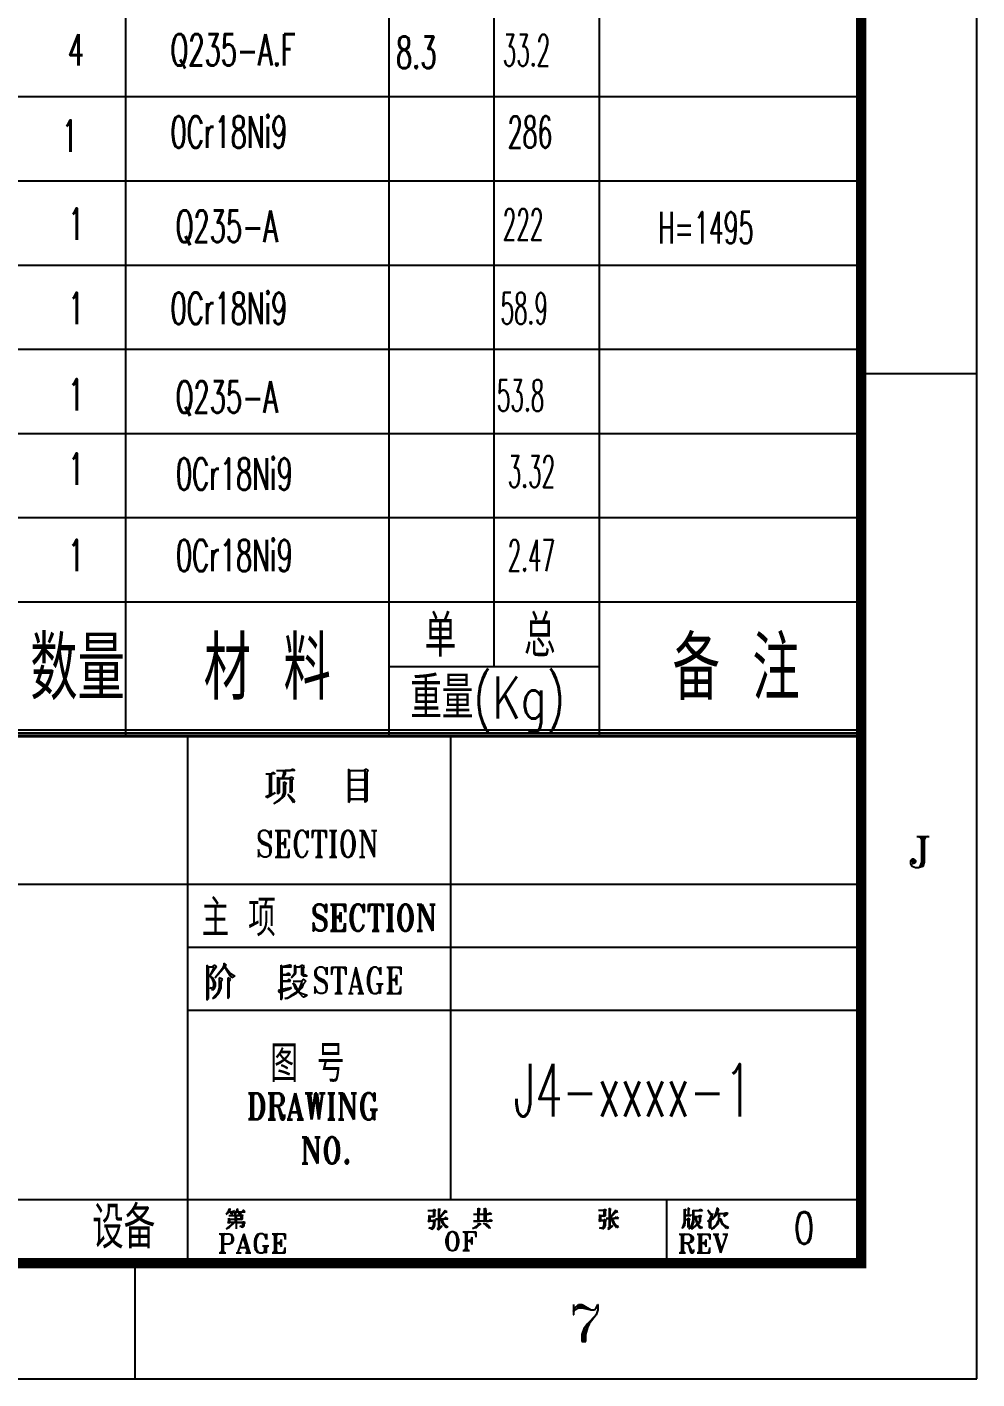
# Model space of a CAD drawing. Extents: x 0 to 594, y 0 to 841.
# Drawn here: x 503.7 to 594, y 0 to 128.5 of the extents above; entities that cross this region are included whole.
import ezdxf

# ---------------------------------------------------------------- set-up
doc = ezdxf.new("R2010")
doc.units = 0
doc.header["$LTSCALE"] = 3
doc.header["$MEASUREMENT"] = 0
doc.layers.get('0').update_dxf_attribs({"linetype": 'CONTINUOUS'})
for name, color, linetype in [('1', 21, 'CONTINUOUS'), ('2', 253, 'CONTINUOUS'), ('BORDER', 7, 'CONTINUOUS'), ('LAYER1', 2, 'CONTINUOUS')]:
    doc.layers.add(name, color=color, linetype=linetype)
doc.styles.add('HEAD', font='ROMANT.SHX', dxfattribs={"width": 0.8, "height": 3.5, "bigfont": 'hztxt.shx'})
doc.styles.add('HZTXT', font='romans', dxfattribs={"width": 0.75, "bigfont": 'HZTXT'})

msp = doc.modelspace()

# ---------------------------------------------------------------- linework, layer by layer
at = {"layer": '1', "color": 122}
for p, q in [((403.108, 121.855), (583.129, 121.855)), ((403.108, 113.855), (583.129, 113.855)), ((403.108, 105.855), (583.129, 105.855)), ((403.108, 97.855), (583.129, 97.855)), ((403.108, 89.855), (583.129, 89.855)), ((403.108, 81.855), (583.129, 81.855)), ((403.108, 73.855), (583.129, 73.855)), ((538.106, 67.702), (558.114, 67.702))]:
    msp.add_line(p, q, dxfattribs=at)
at = {"layer": '2', "color": 122}
for p, q in [((513.108, 61.177), (513.108, 409.855)), ((538.108, 409.855), (538.108, 61.016)), ((548.108, 67.702), (548.108, 409.855)), ((558.108, 409.855), (558.108, 61.016))]:
    msp.add_line(p, q, dxfattribs=at)
at = {"layer": 'BORDER', "color": 122}
for p, q in [((594, 0), (594, 841)), ((594, 95.5), (583.5, 95.5)), ((403.256, 61.693), (582.992, 61.693)), ((582.992, 61.651), (403.256, 61.651)), ((403.566, 61.397), (582.992, 61.397)), ((582.992, 61.143), (403.82, 61.143)), ((582.992, 61.016), (403.947, 61.016)), ((518.991, 11.008), (518.991, 61.016)), ((543.991, 17.021), (543.991, 61.016)), ((527.435, 57.815), (528.748, 57.815)), ((528.113, 57.519), (528.113, 57.815)), ((529.172, 57.815), (528.24, 57.815)), ((528.24, 57.815), (528.24, 57.519)), ((528.748, 57.815), (528.875, 57.942)), ((528.875, 57.942), (529.044, 57.942)), ((529.044, 57.942), (529.172, 57.815)), ((534.287, 57.942), (534.287, 54.766)), ((534.414, 57.815), (534.287, 57.942)), ((534.414, 54.936), (534.414, 57.815)), ((534.414, 57.815), (535.727, 57.815)), ((535.727, 57.815), (535.854, 57.942)), ((535.854, 57.815), (535.727, 57.815)), ((535.854, 57.942), (536.023, 57.942)), ((535.854, 56.926), (535.854, 57.815)), ((536.023, 57.942), (536.15, 57.815)), ((536.15, 57.815), (536.023, 57.646)), ((526.419, 57.519), (526.927, 57.519)), ((526.8, 55.359), (526.8, 57.519)), ((526.927, 57.519), (527.054, 57.646)), ((526.927, 57.519), (526.927, 55.571)), ((527.308, 57.519), (526.927, 57.519)), ((527.054, 57.646), (527.181, 57.646)), ((527.181, 57.646), (527.308, 57.519)), ((527.562, 55.571), (527.562, 57.18)), ((527.562, 57.18), (527.689, 57.053)), ((527.689, 57.053), (528.621, 57.053)), ((527.986, 57.053), (527.689, 57.053)), ((527.689, 57.053), (527.689, 55.698)), ((527.986, 57.053), (528.113, 57.519)), ((528.24, 57.519), (527.986, 57.053)), ((528.748, 57.053), (527.986, 57.053)), ((528.113, 56.757), (528.367, 56.587)), ((528.113, 55.698), (528.113, 56.757)), ((528.367, 56.587), (528.24, 56.46)), ((528.621, 57.053), (528.748, 57.18)), ((528.748, 57.18), (528.875, 57.18)), ((528.748, 55.698), (528.748, 57.053)), ((528.875, 57.18), (529.044, 57.053)), ((529.044, 57.053), (528.875, 56.926)), ((528.875, 56.926), (528.875, 55.825)), ((534.414, 56.926), (535.854, 56.926)), ((535.854, 56.926), (534.414, 56.926)), ((535.854, 55.994), (535.854, 56.926)), ((536.023, 57.646), (536.023, 54.936)), ((526.419, 55.359), (526.927, 55.571)), ((526.504, 55.232), (526.419, 55.359)), ((527.308, 55.698), (526.504, 55.232)), ((526.927, 55.571), (526.8, 55.359)), ((526.927, 55.571), (527.308, 55.698)), ((527.689, 55.698), (527.562, 55.571)), ((527.562, 54.936), (527.986, 55.359)), ((528.113, 55.359), (527.689, 54.936)), ((527.986, 55.359), (528.113, 55.698)), ((528.24, 55.698), (528.113, 55.359)), ((528.24, 56.46), (528.24, 55.698)), ((528.494, 55.571), (529.044, 54.766)), ((528.748, 55.359), (528.494, 55.571)), ((528.875, 55.825), (528.748, 55.698)), ((529.172, 54.936), (528.748, 55.359)), ((534.414, 55.994), (535.854, 55.994)), ((535.854, 55.994), (534.414, 55.994)), ((535.854, 55.105), (535.854, 55.994)), ((527.181, 54.639), (527.562, 54.936)), ((527.689, 54.936), (527.181, 54.639)), ((529.044, 54.766), (529.172, 54.936)), ((534.287, 54.766), (534.414, 54.936)), ((534.414, 55.105), (535.854, 55.105)), ((535.854, 55.105), (534.414, 55.105)), ((535.854, 54.766), (535.854, 55.105)), ((536.023, 54.936), (535.854, 54.766)), ((525.876, 51.997), (525.706, 51.743)), ((525.706, 51.743), (525.706, 51.404)), ((525.706, 51.404), (525.791, 51.15)), ((525.876, 51.997), (525.791, 51.743)), ((525.791, 51.743), (525.791, 51.489)), ((525.791, 51.489), (525.876, 51.277)), ((525.791, 51.404), (525.876, 51.15)), ((526.13, 52.124), (525.876, 51.997)), ((526.384, 52.124), (526.13, 52.124)), ((526.638, 51.997), (526.384, 52.124)), ((526.807, 51.743), (526.638, 51.997)), ((526.807, 51.743), (526.892, 52.124)), ((526.892, 51.404), (526.807, 51.743)), ((526.892, 52.124), (526.892, 51.404)), ((527.315, 52.124), (528.628, 52.124)), ((527.4, 52.124), (527.569, 51.997)), ((527.485, 52.124), (527.569, 51.87)), ((527.569, 52.124), (527.569, 49.583)), ((527.654, 51.997), (527.654, 49.71)), ((527.908, 52.124), (527.739, 51.997)), ((527.823, 52.124), (527.739, 51.87)), ((527.739, 52.124), (527.739, 49.583)), ((528.247, 51.404), (528.162, 50.896)), ((528.247, 52.124), (528.628, 51.997)), ((528.247, 51.404), (528.247, 50.43)), ((528.374, 52.124), (528.628, 51.87)), ((528.459, 52.124), (528.628, 51.743)), ((528.543, 52.124), (528.628, 51.404)), ((528.628, 52.124), (528.628, 51.404)), ((529.221, 51.489), (529.136, 51.15)), ((529.306, 51.743), (529.221, 51.489)), ((529.306, 51.489), (529.221, 51.15)), ((529.475, 51.997), (529.306, 51.743)), ((529.39, 51.743), (529.306, 51.489)), ((529.39, 51.616), (529.306, 51.15)), ((529.56, 51.997), (529.39, 51.616)), ((529.729, 52.124), (529.475, 51.997)), ((529.729, 52.124), (529.56, 51.997)), ((529.983, 52.124), (529.729, 52.124)), ((530.152, 51.997), (529.983, 52.124)), ((530.322, 51.743), (530.152, 51.997)), ((530.322, 51.743), (530.406, 52.124)), ((530.406, 51.404), (530.322, 51.743)), ((530.406, 52.124), (530.406, 51.404)), ((531.211, 52.124), (530.83, 51.997)), ((531.042, 52.124), (530.83, 51.87)), ((530.83, 52.124), (532.143, 52.124)), ((530.957, 52.124), (530.83, 51.743)), ((530.915, 52.124), (530.83, 51.404)), ((530.83, 52.124), (530.83, 51.404)), ((531.38, 52.124), (531.38, 49.583)), ((531.465, 51.997), (531.465, 49.71)), ((531.55, 52.124), (531.55, 49.583)), ((531.719, 52.124), (532.143, 51.997)), ((531.888, 52.124), (532.143, 51.87)), ((531.973, 52.124), (532.143, 51.743)), ((532.058, 52.124), (532.143, 51.404)), ((532.143, 52.124), (532.143, 51.404)), ((532.481, 52.124), (533.159, 52.124)), ((532.566, 52.124), (532.735, 51.997)), ((532.651, 52.124), (532.735, 51.87)), ((532.735, 52.124), (532.735, 49.583)), ((532.82, 51.997), (532.82, 49.71)), ((533.074, 52.124), (532.905, 51.997)), ((532.989, 52.124), (532.905, 51.87)), ((532.905, 52.124), (532.905, 49.583)), ((533.625, 51.489), (533.582, 51.023)), ((533.709, 51.743), (533.625, 51.489)), ((533.709, 51.489), (533.625, 51.15)), ((533.879, 51.997), (533.709, 51.743)), ((533.794, 51.743), (533.709, 51.489)), ((533.794, 51.616), (533.709, 51.15)), ((533.963, 51.997), (533.794, 51.616)), ((534.133, 52.124), (533.879, 51.997)), ((534.133, 52.124), (533.963, 51.997)), ((534.302, 52.124), (534.133, 52.124)), ((534.471, 51.997), (534.302, 52.124)), ((534.556, 51.997), (534.302, 52.124)), ((534.641, 51.616), (534.471, 51.997)), ((534.725, 51.743), (534.556, 51.997)), ((534.725, 51.489), (534.641, 51.743)), ((534.725, 51.15), (534.641, 51.616)), ((534.81, 51.489), (534.725, 51.743)), ((534.81, 51.15), (534.725, 51.489)), ((534.895, 51.023), (534.81, 51.489)), ((535.318, 52.124), (535.742, 52.124)), ((535.403, 52.124), (535.572, 51.997)), ((535.572, 52.124), (536.716, 49.583)), ((535.572, 52.124), (535.572, 49.71)), ((535.657, 52.124), (536.631, 49.964)), ((535.742, 52.124), (536.716, 49.964)), ((536.462, 52.124), (536.97, 52.124)), ((536.546, 52.124), (536.716, 51.997)), ((536.885, 52.124), (536.716, 51.997)), ((536.716, 51.997), (536.716, 49.583)), ((588.295, 51.557), (589.436, 51.557)), ((588.432, 51.557), (588.721, 51.42)), ((588.569, 51.557), (588.721, 51.268)), ((588.721, 51.557), (588.721, 49.123)), ((588.721, 51.42), (588.736, 51.42)), ((588.858, 51.42), (588.858, 49.123)), ((589.284, 51.557), (588.995, 51.42)), ((589.147, 51.557), (588.995, 51.268)), ((588.995, 51.557), (588.995, 49.123)), ((588.995, 51.42), (589.01, 51.42)), ((589.436, 51.557), (589.451, 51.557)), ((525.706, 50.303), (525.706, 49.583)), ((525.791, 49.964), (525.706, 50.303)), ((525.791, 51.15), (526.045, 50.896)), ((525.876, 51.277), (526.045, 51.15)), ((525.876, 51.15), (526.045, 51.023)), ((526.045, 51.15), (526.553, 50.896)), ((526.045, 51.023), (526.553, 50.811)), ((526.045, 50.896), (526.553, 50.684)), ((526.553, 50.896), (526.807, 50.684)), ((526.553, 50.811), (526.723, 50.684)), ((526.553, 50.684), (526.723, 50.557)), ((526.723, 50.684), (526.807, 50.43)), ((526.723, 50.557), (526.807, 50.303)), ((526.807, 50.684), (526.892, 50.43)), ((526.807, 50.303), (526.807, 49.964)), ((526.892, 50.43), (526.892, 50.091)), ((527.739, 50.896), (528.247, 50.896)), ((528.247, 51.023), (527.908, 50.896)), ((527.908, 50.896), (528.247, 50.811)), ((528.247, 51.15), (528.078, 50.896)), ((528.078, 50.896), (528.247, 50.684)), ((528.162, 50.896), (528.247, 50.43)), ((528.543, 49.583), (528.628, 50.303)), ((528.628, 49.583), (528.628, 50.303)), ((529.136, 51.15), (529.136, 50.557)), ((529.136, 50.557), (529.221, 50.218)), ((529.221, 51.15), (529.221, 50.557)), ((529.221, 50.557), (529.306, 50.218)), ((529.221, 50.218), (529.306, 49.964)), ((529.306, 51.15), (529.306, 50.557)), ((529.306, 50.557), (529.39, 50.091)), ((529.306, 50.218), (529.39, 49.964)), ((530.322, 49.964), (530.406, 50.218)), ((533.582, 51.023), (533.582, 50.684)), ((533.582, 50.684), (533.625, 50.218)), ((533.625, 51.15), (533.625, 50.557)), ((533.625, 50.557), (533.709, 50.218)), ((533.625, 50.218), (533.709, 49.964)), ((533.709, 51.15), (533.709, 50.557)), ((533.709, 50.557), (533.794, 50.091)), ((533.709, 50.218), (533.794, 49.964)), ((534.641, 50.091), (534.725, 50.557)), ((534.641, 49.964), (534.725, 50.218)), ((534.725, 50.557), (534.725, 51.15)), ((534.725, 50.218), (534.81, 50.557)), ((534.725, 49.964), (534.81, 50.218)), ((534.81, 50.557), (534.81, 51.15)), ((534.81, 50.218), (534.895, 50.684)), ((534.895, 50.684), (534.895, 51.023)), ((588.721, 51.268), (588.736, 51.268)), ((588.995, 51.268), (589.01, 51.268)), ((525.706, 49.583), (525.791, 49.964)), ((525.96, 49.71), (525.791, 49.964)), ((526.214, 49.583), (525.96, 49.71)), ((526.468, 49.583), (526.214, 49.583)), ((526.723, 49.71), (526.468, 49.583)), ((526.807, 49.964), (526.723, 49.71)), ((526.807, 49.837), (526.723, 49.71)), ((526.892, 50.091), (526.807, 49.837)), ((527.315, 49.583), (528.628, 49.583)), ((527.569, 49.71), (527.4, 49.583)), ((527.569, 49.837), (527.485, 49.583)), ((527.739, 49.837), (527.823, 49.583)), ((527.739, 49.71), (527.908, 49.583)), ((528.247, 49.583), (528.628, 49.71)), ((528.374, 49.583), (528.628, 49.837)), ((528.459, 49.583), (528.628, 49.964)), ((529.306, 49.964), (529.475, 49.71)), ((529.39, 50.091), (529.56, 49.71)), ((529.475, 49.71), (529.729, 49.583)), ((529.56, 49.71), (529.729, 49.583)), ((529.729, 49.583), (529.983, 49.583)), ((529.983, 49.583), (530.152, 49.71)), ((530.152, 49.71), (530.322, 49.964)), ((531.126, 49.583), (531.804, 49.583)), ((531.38, 49.71), (531.211, 49.583)), ((531.38, 49.837), (531.296, 49.583)), ((531.55, 49.837), (531.634, 49.583)), ((531.55, 49.71), (531.719, 49.583)), ((532.481, 49.583), (533.159, 49.583)), ((532.735, 49.71), (532.566, 49.583)), ((532.735, 49.837), (532.651, 49.583)), ((532.905, 49.837), (532.989, 49.583)), ((532.905, 49.71), (533.074, 49.583)), ((533.709, 49.964), (533.879, 49.71)), ((533.794, 50.091), (533.963, 49.71)), ((533.879, 49.71), (534.133, 49.583)), ((533.963, 49.71), (534.133, 49.583)), ((534.133, 49.583), (534.302, 49.583)), ((534.302, 49.583), (534.471, 49.71)), ((534.302, 49.583), (534.556, 49.71)), ((534.471, 49.71), (534.641, 50.091)), ((534.556, 49.71), (534.725, 49.964)), ((535.318, 49.583), (535.826, 49.583)), ((535.572, 49.71), (535.403, 49.583)), ((535.572, 49.71), (535.742, 49.583)), ((587.717, 49.275), (587.854, 49.412)), ((587.717, 48.986), (587.717, 49.275)), ((587.854, 48.697), (587.717, 48.986)), ((587.854, 49.412), (588.006, 49.412)), ((587.854, 49.275), (587.869, 49.275)), ((588.006, 49.275), (587.854, 49.275)), ((587.854, 49.275), (587.854, 49.123)), ((587.854, 49.123), (588.006, 49.123)), ((587.854, 48.986), (587.869, 48.986)), ((588.006, 48.986), (587.854, 48.986)), ((588.006, 49.412), (588.143, 49.275)), ((588.006, 49.123), (588.006, 49.275)), ((588.143, 49.123), (588.006, 48.986)), ((588.143, 49.275), (588.143, 49.123)), ((588.721, 49.123), (588.569, 48.697)), ((588.858, 49.123), (588.721, 48.697)), ((588.995, 49.123), (588.858, 48.697)), ((588.143, 48.56), (587.854, 48.697)), ((588.432, 48.56), (588.143, 48.56)), ((588.858, 48.697), (588.432, 48.56)), ((588.569, 48.697), (588.432, 48.56)), ((588.432, 48.56), (588.447, 48.56)), ((588.721, 48.697), (588.736, 48.697)), ((582.992, 47), (403.947, 47)), ((518.991, 41.03), (582.992, 41.03)), ((520.81, 39.336), (520.81, 35.991)), ((520.979, 39.167), (520.81, 39.336)), ((520.979, 39.167), (521.36, 39.167)), ((520.979, 36.16), (520.979, 39.167)), ((521.106, 38.277), (521.487, 38.997)), ((521.614, 38.997), (521.106, 38.277)), ((521.36, 39.167), (521.487, 39.336)), ((521.487, 39.167), (521.36, 39.167)), ((521.487, 39.336), (521.614, 39.336)), ((521.487, 38.997), (521.487, 39.167)), ((521.614, 38.108), (522.673, 39.336)), ((521.614, 39.336), (521.741, 39.167)), ((521.741, 39.167), (521.614, 38.997)), ((522.292, 38.997), (521.614, 38.108)), ((522.419, 39.336), (522.292, 38.997)), ((522.419, 39.505), (522.419, 39.336)), ((522.673, 39.336), (522.419, 39.505)), ((522.673, 38.87), (522.546, 39.167)), ((522.546, 39.167), (522.673, 38.997)), ((522.673, 38.997), (523.054, 38.531)), ((523.054, 38.277), (522.673, 38.87)), ((527.84, 39.336), (527.84, 36.033)), ((527.967, 39.167), (527.84, 39.336)), ((528.644, 39.336), (527.967, 39.167)), ((527.967, 38.404), (527.967, 39.167)), ((527.967, 39.167), (528.856, 39.167)), ((528.771, 39.336), (528.644, 39.336)), ((528.856, 39.167), (528.771, 39.336)), ((529.152, 39.336), (529.152, 38.531)), ((529.279, 39.167), (529.152, 39.336)), ((529.279, 38.531), (529.279, 39.167)), ((529.279, 39.167), (529.66, 39.167)), ((529.66, 39.167), (529.83, 39.336)), ((529.83, 39.167), (529.66, 39.167)), ((529.83, 39.336), (529.957, 39.336)), ((529.83, 38.404), (529.83, 39.167)), ((529.957, 39.336), (530.042, 39.167)), ((530.042, 39.167), (529.957, 38.997)), ((529.957, 38.997), (529.957, 38.404)), ((531.252, 38.997), (531.083, 38.743)), ((531.083, 38.743), (531.083, 38.404)), ((531.252, 38.997), (531.168, 38.743)), ((531.168, 38.743), (531.168, 38.531)), ((531.506, 39.124), (531.252, 38.997)), ((531.76, 39.124), (531.506, 39.124)), ((532.015, 38.997), (531.76, 39.124)), ((532.142, 38.743), (532.015, 38.997)), ((532.142, 38.743), (532.226, 39.124)), ((532.226, 38.404), (532.142, 38.743)), ((532.226, 39.124), (532.226, 38.404)), ((533.073, 39.124), (532.65, 38.997)), ((532.904, 39.124), (532.65, 38.87)), ((532.65, 39.124), (534.005, 39.124)), ((532.819, 39.124), (532.65, 38.743)), ((532.734, 39.124), (532.65, 38.404)), ((532.65, 39.124), (532.65, 38.404)), ((533.243, 39.124), (533.243, 36.626)), ((533.327, 38.997), (533.327, 36.711)), ((533.412, 39.124), (533.412, 36.626)), ((533.581, 39.124), (534.005, 38.997)), ((533.751, 39.124), (534.005, 38.87)), ((533.835, 39.124), (534.005, 38.743)), ((533.92, 39.124), (534.005, 38.404)), ((534.005, 39.124), (534.005, 38.404)), ((534.979, 39.124), (534.428, 36.711)), ((534.894, 38.743), (535.402, 36.626)), ((534.979, 39.124), (535.571, 36.626)), ((534.979, 38.743), (535.487, 36.626)), ((536.249, 38.743), (536.164, 38.531)), ((536.418, 38.997), (536.249, 38.743)), ((536.334, 38.743), (536.249, 38.531)), ((536.334, 38.616), (536.249, 38.15)), ((536.503, 38.997), (536.334, 38.616)), ((536.672, 39.124), (536.418, 38.997)), ((536.672, 39.124), (536.503, 38.997)), ((536.926, 39.124), (536.672, 39.124)), ((537.096, 38.997), (536.926, 39.124)), ((537.265, 38.743), (537.096, 38.997)), ((537.265, 38.743), (537.307, 39.124)), ((537.307, 38.404), (537.265, 38.743)), ((537.307, 39.124), (537.307, 38.404)), ((537.9, 39.124), (539.255, 39.124)), ((537.985, 39.124), (538.154, 38.997)), ((538.07, 39.124), (538.154, 38.87)), ((538.154, 39.124), (538.154, 36.626)), ((538.239, 38.997), (538.239, 36.711)), ((538.493, 39.124), (538.324, 38.997)), ((538.408, 39.124), (538.324, 38.87)), ((538.324, 39.124), (538.324, 36.626)), ((538.832, 39.124), (539.255, 38.997)), ((539.001, 39.124), (539.255, 38.87)), ((539.086, 39.124), (539.255, 38.743)), ((539.171, 39.124), (539.255, 38.404)), ((539.255, 39.124), (539.255, 38.404)), ((521.36, 37.981), (521.106, 38.277)), ((521.106, 38.277), (521.36, 38.108)), ((521.36, 38.108), (521.614, 37.642)), ((521.487, 37.642), (521.36, 37.981)), ((521.36, 37.176), (521.487, 37.346)), ((521.487, 37.346), (521.487, 37.642)), ((521.614, 37.346), (521.487, 37.049)), ((521.614, 37.642), (521.614, 37.346)), ((521.995, 38.108), (521.995, 37.176)), ((522.292, 37.981), (521.995, 38.108)), ((522.165, 37.812), (522.292, 37.981)), ((522.165, 37.176), (522.165, 37.812)), ((522.8, 38.108), (522.8, 36.16)), ((523.054, 37.981), (522.8, 38.108)), ((522.927, 37.812), (523.054, 37.981)), ((522.927, 36.287), (522.927, 37.812)), ((523.054, 38.531), (523.477, 38.277)), ((523.181, 38.108), (523.054, 38.277)), ((523.477, 38.277), (523.181, 38.108)), ((528.39, 38.404), (527.967, 38.404)), ((527.967, 38.404), (528.771, 38.404)), ((527.967, 37.812), (527.967, 38.404)), ((528.475, 37.812), (527.967, 37.812)), ((527.967, 37.812), (528.771, 37.812)), ((527.967, 36.16), (527.967, 37.812)), ((528.475, 38.531), (528.39, 38.404)), ((528.644, 38.531), (528.475, 38.531)), ((528.644, 37.981), (528.475, 37.812)), ((528.771, 38.404), (528.644, 38.531)), ((528.771, 37.812), (528.644, 37.981)), ((528.856, 38.108), (529.279, 38.531)), ((529.152, 38.531), (528.856, 38.108)), ((529.025, 37.812), (529.83, 37.812)), ((529.152, 37.346), (529.025, 37.642)), ((529.025, 37.642), (529.152, 37.515)), ((529.152, 37.515), (529.406, 37.049)), ((529.279, 37.049), (529.152, 37.346)), ((529.66, 37.176), (529.83, 37.642)), ((529.957, 38.277), (529.83, 38.404)), ((529.83, 37.812), (529.957, 37.981)), ((529.83, 37.642), (529.83, 37.812)), ((529.957, 37.515), (529.83, 37.176)), ((529.957, 38.404), (530.211, 38.404)), ((530.338, 38.277), (529.957, 38.277)), ((529.957, 37.981), (530.042, 37.981)), ((530.211, 37.812), (529.957, 37.515)), ((530.042, 37.981), (530.211, 37.812)), ((530.211, 38.404), (530.338, 38.277)), ((531.083, 38.404), (531.168, 38.15)), ((531.083, 37.304), (531.083, 36.626)), ((531.168, 36.965), (531.083, 37.304)), ((531.168, 38.531), (531.252, 38.277)), ((531.168, 38.404), (531.252, 38.15)), ((531.168, 38.15), (531.422, 37.939)), ((531.252, 38.277), (531.422, 38.15)), ((531.252, 38.15), (531.422, 38.023)), ((531.422, 38.15), (531.93, 37.939)), ((531.422, 38.023), (531.93, 37.812)), ((531.422, 37.939), (531.93, 37.685)), ((531.93, 37.939), (532.142, 37.685)), ((531.93, 37.812), (532.057, 37.685)), ((531.93, 37.685), (532.057, 37.558)), ((532.057, 37.685), (532.142, 37.431)), ((532.057, 37.558), (532.142, 37.304)), ((532.142, 37.685), (532.226, 37.431)), ((532.142, 37.304), (532.142, 36.965)), ((532.226, 37.431), (532.226, 37.092)), ((534.597, 37.304), (535.317, 37.304)), ((536.164, 38.531), (536.08, 38.15)), ((536.08, 38.15), (536.08, 37.558)), ((536.08, 37.558), (536.164, 37.219)), ((536.249, 38.531), (536.164, 38.15)), ((536.164, 38.15), (536.164, 37.558)), ((536.164, 37.558), (536.249, 37.219)), ((536.249, 38.15), (536.249, 37.558)), ((536.249, 37.558), (536.334, 37.092)), ((536.926, 37.558), (537.562, 37.558)), ((537.011, 37.558), (537.18, 37.431)), ((537.096, 37.558), (537.18, 37.304)), ((537.18, 37.558), (537.18, 36.838)), ((537.265, 37.431), (537.265, 36.838)), ((537.477, 37.558), (537.307, 37.431)), ((537.392, 37.558), (537.307, 37.304)), ((537.307, 36.626), (537.307, 37.558)), ((538.324, 37.939), (538.832, 37.939)), ((538.832, 38.023), (538.493, 37.939)), ((538.493, 37.939), (538.832, 37.812)), ((538.832, 38.15), (538.662, 37.939)), ((538.662, 37.939), (538.832, 37.685)), ((538.832, 38.404), (538.747, 37.939)), ((538.747, 37.939), (538.832, 37.431)), ((538.832, 38.404), (538.832, 37.431)), ((539.171, 36.626), (539.255, 37.304)), ((539.255, 36.626), (539.255, 37.304)), ((520.81, 35.991), (520.979, 36.16)), ((521.106, 37.176), (521.36, 37.176)), ((521.36, 37.049), (521.106, 37.176)), ((521.36, 36.922), (521.36, 37.049)), ((521.487, 37.049), (521.36, 36.922)), ((521.868, 36.711), (521.36, 36.16)), ((521.36, 36.16), (521.614, 36.287)), ((521.614, 36.287), (521.995, 36.711)), ((521.995, 37.176), (521.868, 36.711)), ((521.995, 36.711), (522.165, 37.176)), ((522.8, 36.16), (522.927, 36.287)), ((528.094, 37.049), (527.586, 36.922)), ((527.586, 36.922), (527.67, 36.711)), ((527.67, 36.711), (528.221, 36.922)), ((527.84, 36.033), (527.967, 36.16)), ((528.771, 37.176), (528.094, 37.049)), ((528.221, 36.922), (528.644, 37.049)), ((528.221, 36.16), (528.644, 36.287)), ((528.475, 36.16), (528.221, 36.16)), ((529.279, 36.584), (528.475, 36.16)), ((528.644, 37.049), (528.856, 37.176)), ((528.644, 36.287), (528.856, 36.457)), ((528.856, 37.176), (528.771, 37.176)), ((528.856, 36.457), (529.279, 36.711)), ((529.279, 36.711), (529.66, 37.176)), ((529.83, 37.176), (529.279, 36.584)), ((529.957, 36.287), (529.279, 37.049)), ((529.406, 37.049), (529.66, 36.711)), ((529.66, 36.711), (529.957, 36.584)), ((529.957, 36.584), (530.338, 36.457)), ((530.042, 36.287), (529.957, 36.287)), ((530.338, 36.457), (530.042, 36.287)), ((531.083, 36.626), (531.168, 36.965)), ((531.337, 36.711), (531.168, 36.965)), ((531.591, 36.626), (531.337, 36.711)), ((531.845, 36.626), (531.591, 36.626)), ((532.057, 36.711), (531.845, 36.626)), ((532.142, 36.965), (532.057, 36.711)), ((532.142, 36.838), (532.057, 36.711)), ((532.226, 37.092), (532.142, 36.838)), ((532.988, 36.626), (533.666, 36.626)), ((533.243, 36.711), (533.073, 36.626)), ((533.243, 36.838), (533.158, 36.626)), ((533.412, 36.838), (533.497, 36.626)), ((533.412, 36.711), (533.581, 36.626)), ((534.259, 36.626), (534.725, 36.626)), ((534.428, 36.711), (534.343, 36.626)), ((534.428, 36.711), (534.597, 36.626)), ((535.148, 36.626), (535.741, 36.626)), ((535.402, 36.711), (535.233, 36.626)), ((535.402, 36.838), (535.317, 36.626)), ((535.487, 36.838), (535.656, 36.626)), ((536.164, 37.219), (536.249, 36.965)), ((536.249, 37.219), (536.334, 36.965)), ((536.249, 36.965), (536.418, 36.711)), ((536.334, 37.092), (536.503, 36.711)), ((536.418, 36.711), (536.672, 36.626)), ((536.503, 36.711), (536.672, 36.626)), ((536.672, 36.626), (536.926, 36.626)), ((536.926, 36.626), (537.096, 36.711)), ((537.18, 36.838), (537.096, 36.711)), ((537.096, 36.711), (537.265, 36.711)), ((537.265, 36.711), (537.307, 36.626)), ((537.9, 36.626), (539.255, 36.626)), ((538.154, 36.711), (537.985, 36.626)), ((538.154, 36.838), (538.07, 36.626)), ((538.324, 36.838), (538.408, 36.626)), ((538.324, 36.711), (538.493, 36.626)), ((538.832, 36.626), (539.255, 36.711)), ((539.001, 36.626), (539.255, 36.838)), ((539.086, 36.626), (539.255, 36.965)), ((582.992, 35.017), (518.991, 35.017)), ((582.992, 17.021), (403.947, 17.021)), ((564.514, 11.008), (564.514, 17.021)), ((522.805, 15.835), (522.635, 15.624)), ((522.635, 15.624), (522.805, 15.751)), ((522.889, 16.089), (522.805, 15.835)), ((522.805, 15.751), (522.974, 15.878)), ((522.889, 16.174), (522.889, 16.089)), ((522.974, 16.089), (522.889, 16.174)), ((522.889, 15.539), (524.075, 15.539)), ((523.101, 16.089), (522.974, 16.089)), ((522.974, 16.005), (523.101, 16.089)), ((522.974, 15.878), (522.974, 16.005)), ((522.974, 15.878), (523.44, 15.878)), ((523.186, 15.624), (522.974, 15.878)), ((522.974, 15.878), (523.27, 15.751)), ((523.27, 15.751), (523.186, 15.624)), ((523.355, 16.005), (523.27, 15.878)), ((523.44, 15.878), (523.355, 16.005)), ((523.44, 15.624), (523.694, 15.878)), ((523.609, 15.878), (523.44, 15.624)), ((523.525, 14.861), (523.525, 15.539)), ((523.694, 16.174), (523.609, 15.878)), ((523.609, 15.539), (523.609, 15.2)), ((524.075, 15.539), (523.609, 15.539)), ((523.779, 16.089), (523.694, 16.174)), ((523.694, 15.878), (523.779, 16.089)), ((523.694, 15.878), (523.779, 15.878)), ((523.779, 15.878), (524.456, 15.878)), ((523.948, 15.624), (523.779, 15.878)), ((523.779, 15.878), (524.075, 15.751)), ((524.075, 15.751), (523.948, 15.624)), ((524.075, 15.539), (524.16, 15.624)), ((524.075, 15.115), (524.075, 15.539)), ((524.244, 16.005), (524.16, 15.878)), ((524.16, 15.624), (524.244, 15.539)), ((524.244, 15.539), (524.16, 15.454)), ((524.16, 15.454), (524.16, 15.2)), ((524.329, 16.005), (524.244, 16.005)), ((524.456, 15.878), (524.329, 16.005)), ((541.817, 16.005), (542.283, 16.005)), ((541.902, 15.539), (541.902, 15.115)), ((542.029, 15.454), (541.902, 15.539)), ((542.029, 15.454), (542.367, 15.454)), ((542.029, 15.031), (542.029, 15.454)), ((542.283, 15.454), (542.029, 15.454)), ((542.283, 16.005), (542.367, 16.089)), ((542.367, 16.005), (542.283, 16.005)), ((542.367, 15.37), (542.283, 15.454)), ((542.367, 16.089), (542.452, 16.089)), ((542.367, 15.454), (542.367, 16.005)), ((542.452, 15.454), (542.367, 15.37)), ((542.452, 16.089), (542.537, 16.005)), ((542.537, 16.005), (542.452, 15.878)), ((542.452, 15.878), (542.452, 15.454)), ((542.833, 16.174), (542.833, 15.2)), ((542.918, 16.089), (542.833, 16.174)), ((543.003, 16.089), (542.918, 16.089)), ((542.918, 16.005), (543.003, 16.089)), ((543.468, 16.005), (542.918, 15.285)), ((542.918, 15.285), (542.918, 16.005)), ((542.918, 15.285), (543.468, 15.835)), ((543.553, 15.878), (543.468, 16.005)), ((543.468, 15.835), (543.638, 15.878)), ((543.638, 15.878), (543.553, 15.878)), ((546.136, 15.666), (546.602, 15.666)), ((546.602, 16.216), (546.771, 16.089)), ((546.602, 15.666), (546.602, 16.216)), ((546.602, 15.666), (546.602, 14.988)), ((546.602, 14.988), (546.602, 15.666)), ((546.771, 16.089), (546.644, 16.047)), ((546.644, 16.047), (546.644, 15.666)), ((546.644, 15.666), (547.195, 15.666)), ((546.644, 14.988), (546.644, 15.666)), ((547.195, 16.216), (547.364, 16.089)), ((547.195, 15.666), (547.195, 16.216)), ((547.195, 15.666), (547.195, 14.988)), ((547.195, 14.988), (547.195, 15.666)), ((547.364, 16.089), (547.322, 16.047)), ((547.322, 16.047), (547.322, 15.666)), ((547.322, 15.666), (547.322, 14.988)), ((547.872, 15.666), (547.322, 15.666)), ((547.322, 15.666), (547.576, 15.666)), ((547.576, 15.666), (547.66, 15.793)), ((547.66, 15.793), (547.745, 15.793)), ((547.745, 15.793), (547.872, 15.666)), ((558.035, 16.047), (558.5, 16.047)), ((558.119, 15.581), (558.119, 15.158)), ((558.246, 15.497), (558.119, 15.581)), ((558.246, 15.497), (558.585, 15.497)), ((558.246, 15.073), (558.246, 15.497)), ((558.5, 15.497), (558.246, 15.497)), ((558.5, 16.047), (558.585, 16.089)), ((558.585, 16.047), (558.5, 16.047)), ((558.585, 15.412), (558.5, 15.497)), ((558.585, 16.089), (558.67, 16.089)), ((558.585, 15.497), (558.585, 16.047)), ((558.67, 15.497), (558.585, 15.412)), ((558.67, 16.089), (558.754, 16.047)), ((558.754, 16.047), (558.67, 15.92)), ((558.67, 15.92), (558.67, 15.497)), ((559.051, 16.216), (559.051, 15.242)), ((559.136, 16.089), (559.051, 16.216)), ((559.22, 16.089), (559.136, 16.089)), ((559.136, 16.047), (559.22, 16.089)), ((559.686, 16.047), (559.136, 15.327)), ((559.136, 15.327), (559.136, 16.047)), ((559.136, 15.327), (559.686, 15.835)), ((559.728, 15.92), (559.686, 16.047)), ((559.686, 15.835), (559.855, 15.92)), ((559.855, 15.92), (559.728, 15.92)), ((566.208, 16.132), (566.377, 16.047)), ((566.208, 15.158), (566.208, 16.132)), ((566.377, 16.047), (566.25, 15.962)), ((566.25, 15.962), (566.25, 14.861)), ((566.25, 15.539), (566.8, 15.539)), ((566.546, 15.539), (566.25, 15.539)), ((566.546, 16.259), (566.546, 15.539)), ((566.716, 16.132), (566.546, 16.259)), ((566.631, 16.047), (566.716, 16.132)), ((566.631, 15.539), (566.631, 16.047)), ((566.8, 15.539), (566.631, 15.539)), ((566.8, 15.624), (566.8, 15.539)), ((566.8, 15.539), (566.8, 15.624)), ((567.012, 16.047), (567.012, 15.073)), ((567.097, 15.962), (567.012, 16.047)), ((567.901, 15.962), (567.097, 15.962)), ((567.097, 14.904), (567.097, 15.962)), ((567.097, 15.454), (567.52, 15.454)), ((567.52, 15.962), (567.69, 16.132)), ((567.52, 15.454), (567.647, 15.539)), ((567.647, 15.454), (567.52, 15.454)), ((567.647, 15.539), (567.69, 15.539)), ((567.647, 15.031), (567.647, 15.454)), ((567.69, 16.132), (567.901, 15.962)), ((567.69, 15.539), (567.817, 15.454)), ((567.817, 15.454), (567.69, 15.37)), ((568.409, 16.047), (568.579, 15.708)), ((568.663, 15.793), (568.409, 16.047)), ((568.579, 15.073), (568.875, 15.708)), ((568.579, 15.708), (568.663, 15.624)), ((568.663, 15.624), (568.663, 15.793)), ((568.875, 15.708), (568.663, 14.904)), ((568.875, 15.158), (569.129, 15.454)), ((569.045, 15.454), (568.875, 15.158)), ((569.129, 15.624), (569.045, 15.454)), ((569.214, 15.878), (569.129, 15.624)), ((569.129, 15.454), (569.299, 15.708)), ((569.299, 16.259), (569.214, 15.878)), ((569.426, 16.132), (569.299, 16.259)), ((569.299, 15.708), (569.426, 16.047)), ((569.299, 15.708), (570.018, 15.708)), ((569.468, 16.132), (569.426, 16.132)), ((569.426, 16.047), (569.468, 16.132)), ((569.426, 15.624), (569.426, 15.073)), ((569.468, 15.539), (569.426, 15.624)), ((569.595, 15.539), (569.468, 15.539)), ((569.468, 15.454), (569.595, 15.539)), ((569.468, 15.031), (569.468, 15.454)), ((569.934, 15.454), (570.103, 15.708)), ((570.23, 15.624), (569.934, 15.454)), ((570.018, 15.708), (570.103, 15.793)), ((570.103, 15.708), (570.018, 15.708)), ((570.103, 15.793), (570.23, 15.793)), ((570.23, 15.793), (570.315, 15.708)), ((570.315, 15.708), (570.23, 15.624)), ((523.101, 14.607), (522.635, 14.269)), ((522.635, 14.269), (522.974, 14.438)), ((522.805, 14.861), (522.889, 14.946)), ((522.889, 14.777), (522.805, 14.861)), ((522.889, 15.285), (522.974, 15.2)), ((522.889, 14.946), (522.889, 15.285)), ((522.974, 14.861), (522.889, 14.777)), ((522.974, 15.2), (523.525, 15.2)), ((522.974, 14.861), (522.974, 15.2)), ((522.974, 15.2), (522.974, 14.861)), ((523.44, 14.861), (522.974, 14.861)), ((522.974, 14.438), (523.44, 14.861)), ((523.355, 14.861), (523.101, 14.607)), ((523.525, 14.861), (523.355, 14.861)), ((523.525, 15.2), (523.525, 14.861)), ((523.609, 15.2), (523.609, 14.861)), ((524.075, 15.2), (523.609, 15.2)), ((523.609, 15.2), (524.075, 15.2)), ((523.609, 14.861), (523.609, 14.269)), ((524.244, 14.861), (523.609, 14.861)), ((523.609, 14.861), (524.16, 14.861)), ((523.948, 14.523), (524.16, 14.523)), ((524.16, 14.438), (523.948, 14.523)), ((524.16, 15.2), (524.075, 15.115)), ((524.16, 14.861), (524.244, 14.946)), ((524.16, 14.523), (524.244, 14.607)), ((524.329, 14.523), (524.16, 14.353)), ((524.16, 14.353), (524.16, 14.438)), ((524.244, 14.946), (524.329, 14.946)), ((524.244, 14.607), (524.244, 14.861)), ((524.329, 14.946), (524.456, 14.861)), ((524.456, 14.861), (524.329, 14.777)), ((524.329, 14.777), (524.329, 14.523)), ((541.902, 15.115), (541.817, 15.031)), ((541.817, 15.031), (541.902, 14.946)), ((541.902, 14.946), (542.029, 15.031)), ((541.902, 14.353), (542.198, 14.353)), ((542.198, 14.269), (541.902, 14.353)), ((542.367, 15.031), (542.029, 15.031)), ((542.029, 15.031), (542.283, 15.031)), ((542.198, 14.353), (542.283, 14.438)), ((542.367, 14.353), (542.198, 14.184)), ((542.198, 14.184), (542.198, 14.269)), ((542.283, 15.031), (542.367, 15.115)), ((542.283, 14.438), (542.367, 14.692)), ((542.367, 15.115), (542.452, 15.115)), ((542.367, 14.692), (542.367, 15.031)), ((542.452, 14.607), (542.367, 14.353)), ((542.452, 15.115), (542.537, 15.031)), ((542.537, 15.031), (542.452, 14.946)), ((542.452, 14.946), (542.452, 14.607)), ((542.537, 15.2), (542.833, 15.2)), ((542.833, 15.2), (542.537, 15.2)), ((543.172, 14.523), (542.706, 14.269)), ((542.706, 14.269), (542.918, 14.353)), ((542.706, 14.269), (542.833, 14.184)), ((542.833, 14.269), (542.706, 14.269)), ((542.833, 15.2), (542.833, 14.269)), ((542.833, 14.184), (543.172, 14.523)), ((542.918, 15.2), (542.918, 15.285)), ((543.087, 15.2), (542.918, 15.2)), ((542.918, 15.2), (543.341, 15.2)), ((542.918, 14.353), (542.918, 15.2)), ((543.172, 14.861), (543.087, 15.2)), ((543.087, 15.2), (543.172, 15.031)), ((543.722, 15.2), (543.087, 15.2)), ((543.172, 15.031), (543.257, 14.861)), ((543.341, 14.607), (543.172, 14.861)), ((543.257, 14.861), (543.468, 14.607)), ((543.341, 15.2), (543.553, 15.37)), ((543.553, 14.353), (543.341, 14.607)), ((543.468, 14.607), (543.722, 14.438)), ((543.553, 15.37), (543.722, 15.2)), ((543.722, 14.438), (543.553, 14.353)), ((546.051, 14.311), (546.39, 14.48)), ((546.39, 14.353), (546.051, 14.311)), ((547.195, 14.988), (546.136, 14.988)), ((546.136, 14.988), (546.602, 14.988)), ((546.39, 14.48), (546.602, 14.607)), ((546.644, 14.607), (546.39, 14.353)), ((546.602, 14.988), (546.644, 14.988)), ((546.602, 14.607), (546.644, 14.819)), ((546.644, 14.819), (546.856, 14.734)), ((546.856, 14.734), (546.644, 14.607)), ((547.66, 14.311), (547.11, 14.819)), ((547.11, 14.819), (547.322, 14.734)), ((547.914, 14.988), (547.195, 14.988)), ((547.322, 14.988), (547.576, 14.988)), ((547.322, 14.734), (547.576, 14.565)), ((547.576, 14.988), (547.745, 15.158)), ((547.576, 14.565), (547.745, 14.353)), ((547.745, 14.353), (547.66, 14.311)), ((547.745, 15.158), (547.914, 14.988)), ((558.119, 15.158), (558.035, 15.073)), ((558.035, 15.073), (558.119, 14.988)), ((558.119, 14.988), (558.246, 15.073)), ((558.119, 14.353), (558.416, 14.353)), ((558.416, 14.311), (558.119, 14.353)), ((558.585, 15.073), (558.246, 15.073)), ((558.246, 15.073), (558.5, 15.073)), ((558.416, 14.353), (558.5, 14.48)), ((558.585, 14.353), (558.416, 14.226)), ((558.416, 14.226), (558.416, 14.311)), ((558.5, 15.073), (558.585, 15.158)), ((558.5, 14.48), (558.585, 14.734)), ((558.585, 15.158), (558.67, 15.158)), ((558.585, 14.734), (558.585, 15.073)), ((558.67, 14.607), (558.585, 14.353)), ((558.67, 15.158), (558.754, 15.073)), ((558.754, 15.073), (558.67, 14.988)), ((558.67, 14.988), (558.67, 14.607)), ((558.754, 15.242), (559.051, 15.242)), ((559.051, 15.242), (558.754, 15.242)), ((559.39, 14.565), (558.924, 14.311)), ((558.924, 14.311), (559.136, 14.353)), ((558.924, 14.311), (559.051, 14.226)), ((559.051, 14.311), (558.924, 14.311)), ((559.051, 15.242), (559.051, 14.311)), ((559.051, 14.226), (559.39, 14.565)), ((559.136, 15.242), (559.136, 15.327)), ((559.305, 15.242), (559.136, 15.242)), ((559.136, 15.242), (559.559, 15.242)), ((559.136, 14.353), (559.136, 15.242)), ((559.39, 14.904), (559.305, 15.242)), ((559.305, 15.242), (559.39, 15.073)), ((559.94, 15.242), (559.305, 15.242)), ((559.39, 15.073), (559.474, 14.904)), ((559.559, 14.607), (559.39, 14.904)), ((559.474, 14.904), (559.686, 14.607)), ((559.559, 15.242), (559.728, 15.412)), ((559.728, 14.353), (559.559, 14.607)), ((559.686, 14.607), (559.94, 14.48)), ((559.728, 15.412), (559.94, 15.242)), ((559.94, 14.48), (559.728, 14.353)), ((565.996, 14.311), (566.081, 14.48)), ((566.081, 14.396), (565.996, 14.311)), ((566.081, 14.48), (566.208, 14.861)), ((566.208, 14.565), (566.081, 14.396)), ((566.208, 14.861), (566.208, 15.158)), ((566.25, 14.861), (566.208, 14.565)), ((566.25, 15.158), (566.462, 15.158)), ((566.462, 15.158), (566.546, 15.285)), ((566.546, 15.158), (566.462, 15.158)), ((566.546, 15.285), (566.631, 15.285)), ((566.546, 14.396), (566.546, 15.158)), ((566.631, 14.48), (566.546, 14.396)), ((566.631, 15.285), (566.716, 15.158)), ((566.716, 15.158), (566.631, 15.073)), ((566.631, 15.073), (566.631, 14.48)), ((566.8, 14.48), (566.631, 14.226)), ((566.631, 14.226), (566.8, 14.396)), ((566.8, 14.396), (567.012, 14.65)), ((566.885, 14.65), (566.8, 14.48)), ((567.012, 15.073), (566.885, 14.65)), ((567.647, 14.861), (566.885, 14.226)), ((566.885, 14.226), (567.436, 14.777)), ((567.012, 14.65), (567.097, 14.904)), ((567.266, 15.158), (567.266, 15.37)), ((567.266, 15.37), (567.351, 15.031)), ((567.351, 14.904), (567.266, 15.158)), ((567.351, 15.031), (567.52, 14.65)), ((567.52, 14.565), (567.351, 14.904)), ((567.436, 14.777), (567.647, 15.031)), ((567.52, 14.65), (567.69, 14.48)), ((567.69, 14.311), (567.52, 14.565)), ((567.69, 15.031), (567.647, 14.861)), ((567.69, 15.37), (567.69, 15.031)), ((567.69, 14.48), (567.901, 14.396)), ((567.901, 14.396), (567.69, 14.311)), ((568.409, 15.031), (568.579, 15.073)), ((568.579, 14.904), (568.409, 15.031)), ((568.579, 14.396), (568.579, 14.904)), ((568.663, 14.311), (568.579, 14.396)), ((568.663, 14.904), (568.663, 14.311)), ((569.214, 14.65), (568.748, 14.226)), ((568.748, 14.226), (569.045, 14.396)), ((569.045, 14.396), (569.426, 14.777)), ((569.299, 14.861), (569.214, 14.65)), ((569.426, 15.073), (569.299, 14.861)), ((569.426, 14.777), (569.468, 15.031)), ((569.68, 14.904), (569.595, 15.285)), ((569.595, 15.285), (569.68, 15.158)), ((569.68, 15.158), (569.68, 15.073)), ((569.68, 15.073), (569.764, 14.904)), ((569.849, 14.65), (569.68, 14.904)), ((569.764, 14.904), (569.934, 14.65)), ((570.103, 14.396), (569.849, 14.65)), ((569.934, 14.65), (570.23, 14.48)), ((570.23, 14.311), (570.103, 14.396)), ((570.23, 14.48), (570.4, 14.396)), ((570.4, 14.396), (570.23, 14.311)), ((521.984, 13.797), (522.916, 13.797)), ((522.069, 13.797), (522.238, 13.712)), ((522.154, 13.797), (522.238, 13.585)), ((522.238, 13.797), (522.238, 11.976)), ((522.323, 13.712), (522.323, 12.061)), ((522.535, 13.797), (522.365, 13.712)), ((522.45, 13.797), (522.365, 13.585)), ((522.365, 13.797), (522.365, 11.976)), ((522.916, 13.797), (523.085, 13.712)), ((522.916, 13.797), (523.17, 13.712)), ((523.085, 12.908), (522.916, 12.823)), ((523.17, 12.908), (522.916, 12.823)), ((523.085, 13.712), (523.17, 13.501)), ((523.17, 13.077), (523.085, 12.908)), ((523.17, 13.712), (523.212, 13.585)), ((523.17, 13.585), (523.212, 13.416)), ((523.17, 13.501), (523.17, 13.077)), ((523.212, 13.162), (523.17, 12.992)), ((523.212, 12.992), (523.17, 12.908)), ((523.212, 13.585), (523.297, 13.416)), ((523.212, 13.416), (523.212, 13.162)), ((523.297, 13.162), (523.212, 12.992)), ((523.297, 13.416), (523.297, 13.162)), ((524.313, 13.797), (523.763, 12.061)), ((524.229, 13.501), (524.694, 11.976)), ((524.313, 13.797), (524.864, 11.976)), ((524.313, 13.501), (524.779, 11.976)), ((525.372, 13.331), (525.33, 13.077)), ((525.33, 13.077), (525.33, 12.654)), ((525.457, 13.501), (525.372, 13.331)), ((525.457, 13.331), (525.372, 13.077)), ((525.372, 13.077), (525.372, 12.654)), ((525.626, 13.712), (525.457, 13.501)), ((525.541, 13.501), (525.457, 13.331)), ((525.541, 13.416), (525.457, 13.077)), ((525.457, 13.077), (525.457, 12.654)), ((525.711, 13.712), (525.541, 13.416)), ((525.838, 13.797), (525.626, 13.712)), ((525.838, 13.797), (525.711, 13.712)), ((526.092, 13.797), (525.838, 13.797)), ((526.219, 13.712), (526.092, 13.797)), ((526.388, 13.501), (526.219, 13.712)), ((526.388, 13.501), (526.473, 13.797)), ((526.473, 13.246), (526.388, 13.501)), ((526.473, 13.797), (526.473, 13.246)), ((527.023, 13.797), (528.251, 13.797)), ((527.066, 13.797), (527.235, 13.712)), ((527.15, 13.797), (527.235, 13.585)), ((527.235, 13.797), (527.235, 11.976)), ((527.32, 13.712), (527.32, 12.061)), ((527.531, 13.797), (527.404, 13.712)), ((527.489, 13.797), (527.404, 13.585)), ((527.404, 13.797), (527.404, 11.976)), ((527.404, 12.908), (527.87, 12.908)), ((527.87, 12.992), (527.531, 12.908)), ((527.531, 12.908), (527.87, 12.823)), ((527.87, 13.077), (527.701, 12.908)), ((527.701, 12.908), (527.87, 12.738)), ((527.87, 13.246), (527.785, 12.908)), ((527.785, 12.908), (527.87, 12.569)), ((527.87, 13.797), (528.251, 13.712)), ((527.87, 13.246), (527.87, 12.569)), ((527.997, 13.797), (528.251, 13.585)), ((528.082, 13.797), (528.251, 13.501)), ((528.167, 13.797), (528.251, 13.246)), ((528.251, 13.797), (528.251, 13.246)), ((543.615, 13.549), (543.531, 13.21)), ((543.531, 13.21), (543.531, 12.956)), ((543.531, 12.956), (543.615, 12.618)), ((543.7, 13.718), (543.615, 13.549)), ((543.7, 13.549), (543.615, 13.295)), ((543.615, 13.295), (543.615, 12.872)), ((543.615, 12.872), (543.7, 12.618)), ((543.827, 13.888), (543.7, 13.718)), ((543.743, 13.718), (543.7, 13.549)), ((543.743, 13.634), (543.7, 13.295)), ((543.7, 13.295), (543.7, 12.872)), ((543.7, 12.872), (543.743, 12.533)), ((543.912, 13.888), (543.743, 13.634)), ((544.081, 13.973), (543.827, 13.888)), ((544.081, 13.973), (543.912, 13.888)), ((544.208, 13.973), (544.081, 13.973)), ((544.378, 13.888), (544.208, 13.973)), ((544.462, 13.888), (544.208, 13.973)), ((544.547, 13.634), (544.378, 13.888)), ((544.589, 13.718), (544.462, 13.888)), ((544.589, 13.549), (544.547, 13.718)), ((544.589, 13.295), (544.547, 13.634)), ((544.547, 12.533), (544.589, 12.872)), ((544.674, 13.549), (544.589, 13.718)), ((544.674, 13.295), (544.589, 13.549)), ((544.589, 12.872), (544.589, 13.295)), ((544.589, 12.618), (544.674, 12.872)), ((544.759, 13.21), (544.674, 13.549)), ((544.674, 12.872), (544.674, 13.295)), ((544.674, 12.618), (544.759, 12.956)), ((544.759, 12.956), (544.759, 13.21)), ((545.14, 13.973), (546.368, 13.973)), ((545.225, 13.973), (545.394, 13.888)), ((545.309, 13.973), (545.394, 13.803)), ((545.394, 13.973), (545.394, 12.194)), ((545.479, 13.888), (545.479, 12.279)), ((545.69, 13.973), (545.521, 13.888)), ((545.606, 13.973), (545.521, 13.803)), ((545.521, 13.973), (545.521, 12.194)), ((545.521, 13.126), (545.987, 13.126)), ((545.987, 13.21), (545.69, 13.126)), ((545.69, 13.126), (545.987, 13.041)), ((545.987, 13.295), (545.86, 13.126)), ((545.86, 13.126), (545.987, 12.956)), ((545.987, 13.464), (545.902, 13.126)), ((545.902, 13.126), (545.987, 12.787)), ((545.987, 13.973), (546.368, 13.888)), ((545.987, 13.464), (545.987, 12.787)), ((546.156, 13.973), (546.368, 13.803)), ((546.241, 13.973), (546.368, 13.718)), ((546.325, 13.973), (546.368, 13.464)), ((546.368, 13.973), (546.368, 13.464)), ((565.7, 13.752), (566.632, 13.752)), ((565.785, 13.752), (565.912, 13.667)), ((565.87, 13.752), (565.912, 13.582)), ((565.912, 13.752), (565.912, 11.973)), ((565.997, 13.667), (565.997, 12.058)), ((566.251, 13.752), (566.082, 13.667)), ((566.166, 13.752), (566.082, 13.582)), ((566.082, 13.752), (566.082, 11.973)), ((566.632, 12.905), (566.082, 12.905)), ((566.378, 12.905), (566.547, 12.82)), ((566.632, 13.752), (566.759, 13.667)), ((566.632, 13.752), (566.844, 13.667)), ((566.759, 12.989), (566.632, 12.905)), ((566.844, 12.989), (566.632, 12.905)), ((566.759, 13.667), (566.844, 13.497)), ((566.844, 13.159), (566.759, 12.989)), ((566.844, 13.667), (566.928, 13.582)), ((566.844, 13.582), (566.928, 13.413)), ((566.844, 13.497), (566.844, 13.159)), ((566.928, 13.243), (566.844, 13.074)), ((566.928, 13.074), (566.844, 12.989)), ((566.928, 13.582), (567.013, 13.413)), ((566.928, 13.413), (566.928, 13.243)), ((567.013, 13.243), (566.928, 13.074)), ((567.013, 13.413), (567.013, 13.243)), ((567.394, 13.752), (568.622, 13.752)), ((567.479, 13.752), (567.606, 13.667)), ((567.564, 13.752), (567.606, 13.582)), ((567.606, 13.752), (567.606, 11.973)), ((567.691, 13.667), (567.691, 12.058)), ((567.945, 13.752), (567.775, 13.667)), ((567.86, 13.752), (567.775, 13.582)), ((567.775, 13.752), (567.775, 11.973)), ((567.775, 12.905), (568.241, 12.905)), ((568.241, 12.989), (567.945, 12.905)), ((567.945, 12.905), (568.241, 12.82)), ((568.241, 13.074), (568.072, 12.905)), ((568.072, 12.905), (568.241, 12.735)), ((568.241, 13.243), (568.156, 12.905)), ((568.156, 12.905), (568.241, 12.566)), ((568.241, 13.752), (568.622, 13.667)), ((568.241, 13.243), (568.241, 12.566)), ((568.41, 13.752), (568.622, 13.582)), ((568.453, 13.752), (568.622, 13.497)), ((568.537, 13.752), (568.622, 13.243)), ((568.622, 13.752), (568.622, 13.243)), ((568.919, 13.752), (569.469, 13.752)), ((569.003, 13.752), (569.173, 13.582)), ((569.088, 13.752), (569.638, 11.973)), ((569.173, 13.752), (569.638, 12.227)), ((569.384, 13.752), (569.257, 13.667)), ((569.342, 13.752), (569.257, 13.582)), ((569.257, 13.752), (569.723, 12.227)), ((570.189, 13.667), (569.638, 11.973)), ((569.85, 13.752), (570.316, 13.752)), ((570.019, 13.752), (570.189, 13.667)), ((570.231, 13.752), (570.189, 13.667)), ((521.984, 11.976), (522.62, 11.976)), ((522.238, 12.061), (522.069, 11.976)), ((522.238, 12.146), (522.154, 11.976)), ((522.916, 12.823), (522.365, 12.823)), ((522.365, 12.146), (522.45, 11.976)), ((522.365, 12.061), (522.535, 11.976)), ((523.593, 11.976), (524.059, 11.976)), ((523.763, 12.061), (523.678, 11.976)), ((523.763, 12.061), (523.932, 11.976)), ((523.932, 12.484), (524.61, 12.484)), ((524.483, 11.976), (524.991, 11.976)), ((524.694, 12.061), (524.525, 11.976)), ((524.694, 12.146), (524.61, 11.976)), ((524.779, 12.146), (524.906, 11.976)), ((525.33, 12.654), (525.372, 12.4)), ((525.372, 12.654), (525.457, 12.4)), ((525.372, 12.4), (525.457, 12.23)), ((525.457, 12.654), (525.541, 12.315)), ((525.457, 12.4), (525.541, 12.23)), ((525.457, 12.23), (525.626, 12.061)), ((525.541, 12.315), (525.711, 12.061)), ((525.626, 12.061), (525.838, 11.976)), ((525.711, 12.061), (525.838, 11.976)), ((525.838, 11.976), (526.092, 11.976)), ((526.092, 12.654), (526.685, 12.654)), ((526.092, 11.976), (526.219, 12.061)), ((526.176, 12.654), (526.303, 12.569)), ((526.219, 12.654), (526.303, 12.484)), ((526.303, 12.146), (526.219, 12.061)), ((526.219, 12.061), (526.388, 12.061)), ((526.303, 12.654), (526.303, 12.146)), ((526.388, 12.569), (526.388, 12.146)), ((526.388, 12.061), (526.473, 11.976)), ((526.642, 12.654), (526.473, 12.569)), ((526.557, 12.654), (526.473, 12.484)), ((526.473, 11.976), (526.473, 12.654)), ((527.023, 11.976), (528.251, 11.976)), ((527.235, 12.061), (527.066, 11.976)), ((527.235, 12.146), (527.15, 11.976)), ((527.404, 12.146), (527.489, 11.976)), ((527.404, 12.061), (527.531, 11.976)), ((527.87, 11.976), (528.251, 12.061)), ((527.997, 11.976), (528.251, 12.146)), ((528.082, 11.976), (528.251, 12.23)), ((528.167, 11.976), (528.251, 12.484)), ((528.251, 11.976), (528.251, 12.484)), ((543.615, 12.618), (543.7, 12.448)), ((543.7, 12.618), (543.743, 12.448)), ((543.7, 12.448), (543.827, 12.279)), ((543.743, 12.533), (543.912, 12.279)), ((543.827, 12.279), (544.081, 12.194)), ((543.912, 12.279), (544.081, 12.194)), ((544.081, 12.194), (544.208, 12.194)), ((544.208, 12.194), (544.378, 12.279)), ((544.208, 12.194), (544.462, 12.279)), ((544.378, 12.279), (544.547, 12.533)), ((544.462, 12.279), (544.589, 12.448)), ((544.547, 12.448), (544.589, 12.618)), ((544.589, 12.448), (544.674, 12.618)), ((545.14, 12.194), (545.775, 12.194)), ((545.394, 12.279), (545.225, 12.194)), ((545.394, 12.363), (545.309, 12.194)), ((545.521, 12.363), (545.606, 12.194)), ((545.521, 12.279), (545.69, 12.194)), ((565.7, 11.973), (566.293, 11.973)), ((565.912, 12.058), (565.785, 11.973)), ((565.912, 12.142), (565.87, 11.973)), ((566.082, 12.142), (566.166, 11.973)), ((566.082, 12.058), (566.251, 11.973)), ((566.547, 12.82), (566.632, 12.735)), ((566.547, 12.82), (566.632, 12.651)), ((566.632, 12.735), (566.844, 12.227)), ((566.632, 12.651), (566.759, 12.142)), ((566.759, 12.312), (566.844, 12.142)), ((566.759, 12.142), (566.844, 11.973)), ((566.844, 12.227), (566.928, 12.142)), ((566.844, 12.142), (566.928, 12.058)), ((566.844, 11.973), (567.013, 11.973)), ((566.928, 12.142), (567.013, 12.142)), ((566.928, 12.058), (567.013, 12.058)), ((567.013, 12.142), (567.098, 12.227)), ((567.013, 11.973), (567.098, 12.142)), ((567.098, 12.142), (567.098, 12.312)), ((567.394, 11.973), (568.622, 11.973)), ((567.606, 12.058), (567.479, 11.973)), ((567.606, 12.142), (567.564, 11.973)), ((567.775, 12.142), (567.86, 11.973)), ((567.775, 12.058), (567.945, 11.973)), ((568.241, 11.973), (568.622, 12.058)), ((568.41, 11.973), (568.622, 12.142)), ((568.453, 11.973), (568.622, 12.227)), ((568.537, 11.973), (568.622, 12.481)), ((568.622, 11.973), (568.622, 12.481)), ((569.638, 12.227), (569.638, 11.973)), ((514, 0), (514, 10.5)), ((555.644, 7.082), (555.644, 6.082)), ((555.644, 6.415), (555.795, 6.748)), ((555.644, 6.415), (555.795, 6.567)), ((555.795, 6.748), (556.129, 7.082)), ((555.795, 6.567), (556.129, 6.748)), ((555.977, 6.748), (556.129, 6.9)), ((556.129, 7.082), (556.462, 7.082)), ((556.129, 6.9), (556.462, 6.9)), ((556.129, 6.748), (556.462, 6.748)), ((556.462, 7.082), (557.31, 6.567)), ((556.462, 6.9), (556.795, 6.748)), ((556.462, 6.748), (557.31, 6.567)), ((556.795, 6.748), (556.826, 6.748)), ((557.31, 6.567), (557.341, 6.567)), ((557.31, 6.567), (557.644, 6.567)), ((557.644, 6.567), (557.795, 6.748)), ((557.795, 6.748), (557.977, 7.082)), ((557.977, 6.567), (557.795, 6.082)), ((557.977, 7.082), (558.007, 7.082)), ((557.977, 7.082), (557.977, 6.567)), ((555.644, 6.082), (555.674, 6.082)), ((556.977, 5.233), (556.644, 4.748)), ((557.795, 6.082), (556.977, 5.233)), ((557.129, 5.233), (556.977, 4.9)), ((557.795, 6.082), (557.129, 5.233)), ((556.644, 4.748), (556.462, 4.233)), ((556.462, 4.233), (556.462, 3.566)), ((556.795, 4.748), (556.644, 4.233)), ((556.644, 4.233), (556.644, 3.566)), ((556.977, 5.082), (556.795, 4.748)), ((556.977, 4.9), (556.795, 4.233)), ((556.795, 4.233), (556.795, 3.566)), ((556.462, 3.566), (556.795, 3.566)), ((556.644, 3.566), (556.674, 3.566)), ((556.795, 3.566), (556.826, 3.566)), ((556.795, 3.566), (556.826, 3.566)), ((0, 0), (594, 0))]:
    msp.add_line(p, q, dxfattribs=at)
at = {"layer": 'BORDER', "color": 122, "const_width": 1}
msp.add_lwpolyline([(24.992, 11.008), (582.992, 11.008), (582.992, 831.008), (24.992, 831.008)], close=True, dxfattribs=at)

# ---------------------------------------------------------------- texts
at = {"color": 122}
for s, height, style, width, p in [('主 项', 3.5, 'HZTXT', 0.75, (520.313, 42.053)), ('SECTION', 2.5, 'HEAD', 0.8, (530.685, 42.588)), ('图 号', 3.5, 'HZTXT', 0.75, (526.849, 28.225)), ('DRAWING', 2.5, 'HEAD', 0.8, (524.584, 24.654)), ('NO.', 2.5, 'HEAD', 0.8, (529.708, 20.462))]:
    msp.add_text(s, height=height, dxfattribs=dict(at, style=style, width=width)).set_placement(p)
at = {"layer": '1', "color": 122, "style": 'HZTXT'}
for s, height, width, p in [('4', 3, 0.6, (507.601, 124.805)), ('Q235-A.F', 3, 0.6, (517.355, 124.805)), ('8.3', 3, 0.6, (538.787, 124.557)), ('33.2', 3, 0.5, (548.936, 124.753)), ('1', 3, 0.6, (507.008, 116.617)), ('0Cr18Ni9', 3, 0.6, (517.355, 116.994)), ('286', 3, 0.55, (549.407, 116.994)), ('1', 3, 0.6, (507.601, 108.256)), ('Q235-A', 3, 0.6, (517.842, 108.038)), ('222', 3, 0.5, (548.936, 108.204)), ('H=1495', 3, 0.55, (563.71, 107.894)), ('1', 3, 0.6, (507.601, 100.243)), ('0Cr18Ni9', 3, 0.6, (517.355, 100.243)), ('58.9', 3, 0.5, (548.721, 100.243)), ('1', 3, 0.6, (507.601, 92.023)), ('Q235-A', 3, 0.6, (517.842, 91.812)), ('53.8', 3, 0.5, (548.378, 91.954)), ('1', 3, 0.6, (507.601, 84.972)), ('0Cr18Ni9', 3, 0.6, (517.87, 84.498)), ('3.32', 3, 0.5, (549.407, 84.727)), ('1', 3, 0.6, (507.601, 76.752)), ('0Cr18Ni9', 3, 0.6, (517.87, 76.752)), ('2.47', 3, 0.5, (549.407, 76.752)), ('单', 4, 0.75, (541.509, 68.632)), ('总', 4, 0.75, (550.95, 68.632)), ('数量', 6, 0.75, (504.023, 64.531)), ('材 料', 6, 0.75, (520.509, 64.531)), ('备 注', 6, 0.75, (565.068, 64.531)), ('重量(Kg)', 4, 0.75, (540.141, 62.752)), ('J4-xxxx-1', 5, 0.6, (549.98, 24.944))]:
    msp.add_text(s, height=height, dxfattribs=dict(at, width=width)).set_placement(p)
at = {"layer": 'LAYER1', "color": 122, "style": 'HZTXT', "width": 0.75}
for s, height, p in [('设备', 4, (509.909, 12.407)), ('0', 3, (576.606, 12.855))]:
    msp.add_text(s, height=height, dxfattribs=at).set_placement(p)

doc.saveas('drawing.dxf')
